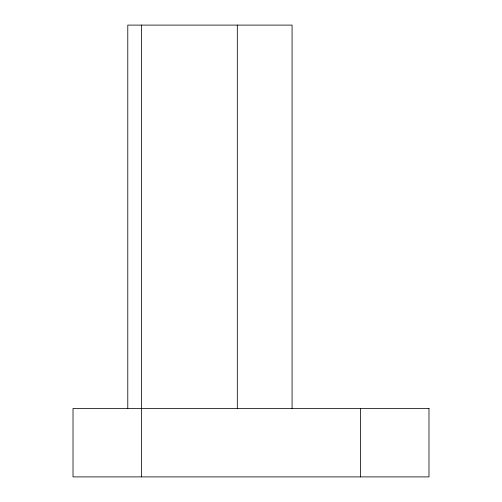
<?xml version="1.0" encoding="UTF-8"?>
<svg xmlns="http://www.w3.org/2000/svg" width="502" height="502" viewBox="0 0 502 502"><rect width="100%" height="100%" fill="white"/><g stroke="black" fill="none" stroke-linecap="round" stroke-linejoin="round"><path stroke-width="0.75" d="M360.53 408.446L360.53 476.9M292.07 408.446L292.07 25.1L127.784 25.1L127.784 408.446M237.308 25.1L237.308 408.446M141.47 25.1L141.47 476.9M428.984 408.446L73.016 408.446L73.016 476.9L428.984 476.9L428.984 408.446"/></g></svg>
